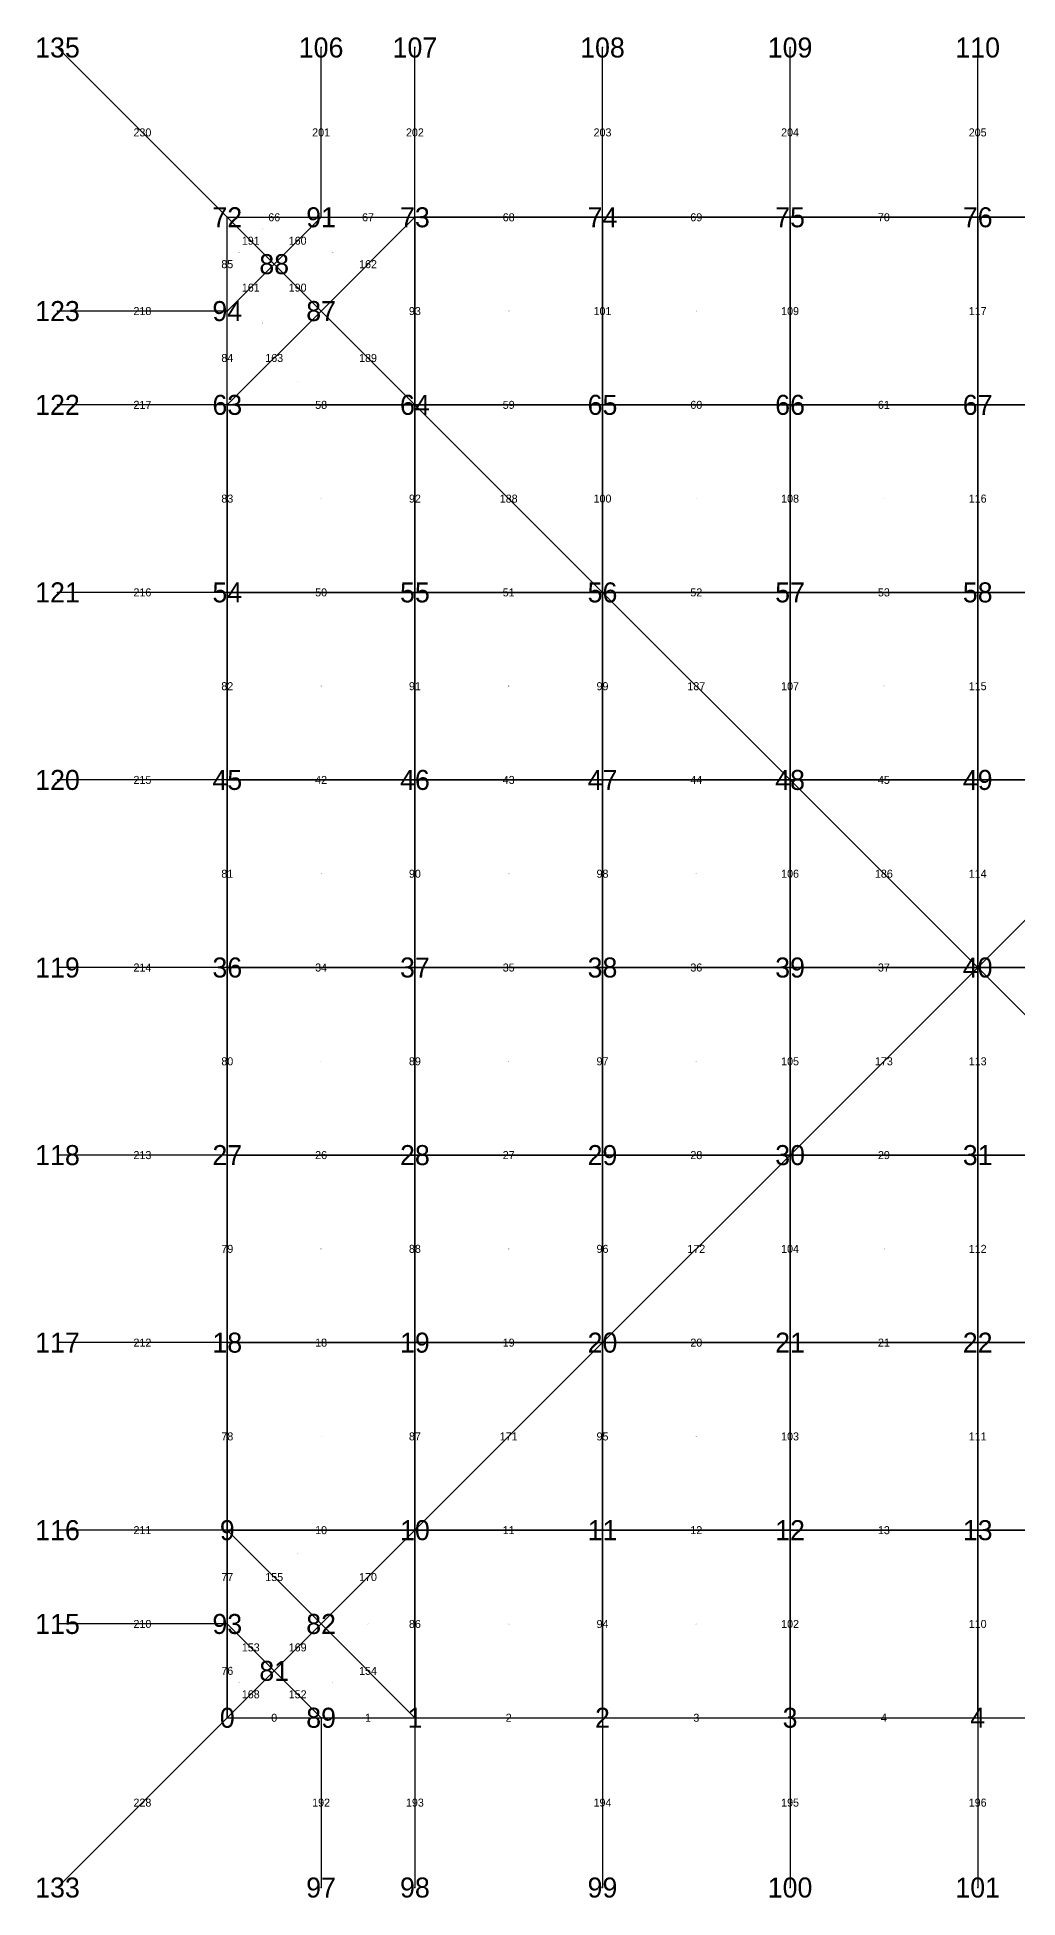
# Model space of a CAD drawing. Extents: x -2.35 to 2.35, y -2.32 to 2.33.
# Drawn here: x -2.35 to 0.1, y -2.325 to 2.325 of the extents above; entities that cross this region are included whole.
import ezdxf
from ezdxf.enums import TextEntityAlignment as Align

# ---------------------------------------------------------------- set-up
doc = ezdxf.new("R2010")
doc.units = 0
doc.header["$MEASUREMENT"] = 0
for name, color, linetype in [('BRANCHE_INTERNO', 7, 'Continuous'), ('BRANCHES-Index', 7, 'Continuous'), ('EstradossoFaces', 7, 'Continuous'), ('Faces', 7, 'Continuous'), ('Faces-Index', 7, 'Continuous'), ('NODI-Estradosso', 7, 'Continuous'), ('NODI-Index', 7, 'Continuous'), ('NODI-Intradosso', 7, 'Continuous')]:
    doc.layers.add(name, color=color, linetype=linetype)

msp = doc.modelspace()

# ---------------------------------------------------------------- linework, layer by layer
at = {"layer": 'BRANCHE_INTERNO'}
for p, q in [((-1.875, 1.875, 0), (-2.2993, 2.2993, -5)), ((-1.6406, 1.875, 0.9077), (-1.6406, 2.2993, -4.0923)), ((-1.4062, 1.875, 1.2402), (-1.4062, 2.2993, -3.7598)), ((-0.9375, 1.875, 1.6238), (-0.9375, 2.2993, -3.3762)), ((-0.4688, 1.875, 1.8155), (-0.4688, 2.2993, -3.1845)), ((0, 1.875, 1.875), (0, 2.2993, -3.125)), ((-1.875, 1.875, 0), (-1.6406, 1.875, 0.9077)), ((-1.875, 1.6406, 0.9077), (-1.875, 1.875, 0)), ((-1.7578, 1.7578, 0.9227), (-1.875, 1.875, 0)), ((-1.6406, 1.875, 0.9077), (-1.7578, 1.7578, 0.9227)), ((-1.6406, 1.875, 0.9077), (-1.4062, 1.875, 1.2402)), ((-1.4062, 1.875, 1.2402), (-1.6406, 1.6406, 1.2837)), ((-1.4062, 1.875, 1.2402), (-0.9375, 1.875, 1.6238)), ((-1.4062, 1.4062, 1.7539), (-1.4062, 1.875, 1.2402)), ((-0.9375, 1.875, 1.6238), (-0.4688, 1.875, 1.8155)), ((-0.9375, 1.4062, 2.0432), (-0.9375, 1.875, 1.6238)), ((-0.4688, 1.875, 1.8155), (0, 1.875, 1.875)), ((-0.4688, 1.4062, 2.1986), (-0.4688, 1.875, 1.8155)), ((0, 1.875, 1.875), (0.4688, 1.875, 1.8155)), ((0, 1.4062, 2.248), (0, 1.875, 1.875)), ((-1.7578, 1.7578, 0.9227), (-1.875, 1.6406, 0.9077)), ((-1.6406, 1.6406, 1.2837), (-1.7578, 1.7578, 0.9227)), ((-1.875, 1.6406, 0.9077), (-2.2993, 1.6406, -4.0923)), ((-1.875, 1.4062, 1.2402), (-1.875, 1.6406, 0.9077)), ((-1.6406, 1.6406, 1.2837), (-1.875, 1.4062, 1.2402)), ((-1.4062, 1.4062, 1.7539), (-1.6406, 1.6406, 1.2837)), ((-1.875, 1.4062, 1.2402), (-2.2993, 1.4062, -3.7598)), ((-1.875, 1.4062, 1.2402), (-1.4062, 1.4062, 1.7539)), ((-1.875, 0.9375, 1.6238), (-1.875, 1.4062, 1.2402)), ((-1.4062, 1.4062, 1.7539), (-0.9375, 1.4062, 2.0432)), ((-1.4062, 0.9375, 2.0432), (-1.4062, 1.4062, 1.7539)), ((-0.9375, 0.9375, 2.2964), (-1.4062, 1.4062, 1.7539)), ((-0.9375, 1.4062, 2.0432), (-0.4688, 1.4062, 2.1986)), ((-0.9375, 0.9375, 2.2964), (-0.9375, 1.4062, 2.0432)), ((-0.4688, 1.4062, 2.1986), (0, 1.4062, 2.248)), ((-0.4688, 0.9375, 2.4357), (-0.4688, 1.4062, 2.1986)), ((0, 1.4062, 2.248), (0.4688, 1.4062, 2.1986)), ((0, 0.9375, 2.4804), (0, 1.4062, 2.248)), ((-1.875, 0.9375, 1.6238), (-2.2993, 0.9375, -3.3762)), ((-1.875, 0.9375, 1.6238), (-1.4062, 0.9375, 2.0432)), ((-1.875, 0.4688, 1.8155), (-1.875, 0.9375, 1.6238)), ((-1.4062, 0.9375, 2.0432), (-0.9375, 0.9375, 2.2964)), ((-1.4062, 0.4688, 2.1986), (-1.4062, 0.9375, 2.0432)), ((-0.9375, 0.9375, 2.2964), (-0.4688, 0.9375, 2.4357)), ((-0.9375, 0.4688, 2.4357), (-0.9375, 0.9375, 2.2964)), ((-0.4688, 0.4688, 2.5674), (-0.9375, 0.9375, 2.2964)), ((-0.4688, 0.9375, 2.4357), (0, 0.9375, 2.4804)), ((-0.4688, 0.4688, 2.5674), (-0.4688, 0.9375, 2.4357)), ((0, 0.9375, 2.4804), (0.4688, 0.9375, 2.4357)), ((0, 0.4688, 2.6099), (0, 0.9375, 2.4804)), ((-1.875, 0.4688, 1.8155), (-2.2993, 0.4688, -3.1845)), ((-1.875, 0.4688, 1.8155), (-1.4062, 0.4688, 2.1986)), ((-1.875, 0, 1.875), (-1.875, 0.4688, 1.8155)), ((-1.4062, 0.4688, 2.1986), (-0.9375, 0.4688, 2.4357)), ((-1.4062, 0, 2.248), (-1.4062, 0.4688, 2.1986)), ((-0.9375, 0.4688, 2.4357), (-0.4688, 0.4688, 2.5674)), ((-0.9375, 0, 2.4804), (-0.9375, 0.4688, 2.4357)), ((-0.4688, 0.4688, 2.5674), (0, 0.4688, 2.6099)), ((-0.4688, 0, 2.6099), (-0.4688, 0.4688, 2.5674)), ((0, 0, 2.6517), (-0.4688, 0.4688, 2.5674)), ((0, 0.4688, 2.6099), (0.4688, 0.4688, 2.5674)), ((0, 0, 2.6517), (0, 0.4688, 2.6099)), ((0, 0, 2.6517), (0.4688, 0.4688, 2.5674)), ((-1.875, 0, 1.875), (-2.2993, 0, -3.125)), ((-1.875, 0, 1.875), (-1.4062, 0, 2.248)), ((-1.875, -0.4688, 1.8155), (-1.875, 0, 1.875)), ((-1.4062, 0, 2.248), (-0.9375, 0, 2.4804)), ((-1.4062, -0.4688, 2.1986), (-1.4062, 0, 2.248)), ((-0.9375, 0, 2.4804), (-0.4688, 0, 2.6099)), ((-0.9375, -0.4688, 2.4357), (-0.9375, 0, 2.4804)), ((-0.4688, 0, 2.6099), (0, 0, 2.6517)), ((-0.4688, -0.4688, 2.5674), (-0.4688, 0, 2.6099)), ((-0.4688, -0.4688, 2.5674), (0, 0, 2.6517)), ((0, 0, 2.6517), (0.4688, 0, 2.6099)), ((0, -0.4688, 2.6099), (0, 0, 2.6517)), ((0.4688, -0.4688, 2.5674), (0, 0, 2.6517)), ((-1.875, -0.4688, 1.8155), (-2.2993, -0.4688, -3.1845)), ((-1.875, -0.4688, 1.8155), (-1.4062, -0.4688, 2.1986)), ((-1.875, -0.9375, 1.6238), (-1.875, -0.4688, 1.8155)), ((-1.4062, -0.4688, 2.1986), (-0.9375, -0.4688, 2.4357)), ((-1.4062, -0.9375, 2.0432), (-1.4062, -0.4688, 2.1986)), ((-0.9375, -0.4688, 2.4357), (-0.4688, -0.4688, 2.5674)), ((-0.9375, -0.9375, 2.2964), (-0.9375, -0.4688, 2.4357)), ((-0.9375, -0.9375, 2.2964), (-0.4688, -0.4688, 2.5674)), ((-0.4688, -0.4688, 2.5674), (0, -0.4688, 2.6099)), ((-0.4688, -0.9375, 2.4357), (-0.4688, -0.4688, 2.5674)), ((0, -0.4688, 2.6099), (0.4688, -0.4688, 2.5674)), ((0, -0.9375, 2.4804), (0, -0.4688, 2.6099)), ((-1.875, -0.9375, 1.6238), (-2.2993, -0.9375, -3.3762)), ((-1.875, -0.9375, 1.6238), (-1.4062, -0.9375, 2.0432)), ((-1.875, -1.4062, 1.2402), (-1.875, -0.9375, 1.6238)), ((-1.4062, -0.9375, 2.0432), (-0.9375, -0.9375, 2.2964)), ((-1.4062, -1.4062, 1.7539), (-1.4062, -0.9375, 2.0432)), ((-1.4062, -1.4062, 1.7539), (-0.9375, -0.9375, 2.2964)), ((-0.9375, -0.9375, 2.2964), (-0.4688, -0.9375, 2.4357)), ((-0.9375, -1.4062, 2.0432), (-0.9375, -0.9375, 2.2964)), ((-0.4688, -0.9375, 2.4357), (0, -0.9375, 2.4804)), ((-0.4688, -1.4062, 2.1986), (-0.4688, -0.9375, 2.4357)), ((0, -0.9375, 2.4804), (0.4688, -0.9375, 2.4357)), ((0, -1.4062, 2.248), (0, -0.9375, 2.4804)), ((-1.875, -1.4062, 1.2402), (-2.2993, -1.4062, -3.7598)), ((-1.875, -1.4062, 1.2402), (-1.4062, -1.4062, 1.7539)), ((-1.875, -1.6406, 0.9077), (-1.875, -1.4062, 1.2402)), ((-1.6406, -1.6406, 1.2837), (-1.875, -1.4062, 1.2402)), ((-1.6406, -1.6406, 1.2837), (-1.4062, -1.4062, 1.7539)), ((-1.4062, -1.4062, 1.7539), (-0.9375, -1.4062, 2.0432)), ((-1.4062, -1.875, 1.2402), (-1.4062, -1.4062, 1.7539)), ((-0.9375, -1.4062, 2.0432), (-0.4688, -1.4062, 2.1986)), ((-0.9375, -1.875, 1.6238), (-0.9375, -1.4062, 2.0432)), ((-0.4688, -1.4062, 2.1986), (0, -1.4062, 2.248)), ((-0.4688, -1.875, 1.8155), (-0.4688, -1.4062, 2.1986)), ((0, -1.4062, 2.248), (0.4688, -1.4062, 2.1986)), ((0, -1.875, 1.875), (0, -1.4062, 2.248)), ((-1.875, -1.6406, 0.9077), (-2.2993, -1.6406, -4.0923)), ((-1.875, -1.875, 0), (-1.875, -1.6406, 0.9077)), ((-1.7578, -1.7578, 0.9227), (-1.875, -1.6406, 0.9077)), ((-1.7578, -1.7578, 0.9227), (-1.6406, -1.6406, 1.2837)), ((-1.4062, -1.875, 1.2402), (-1.6406, -1.6406, 1.2837)), ((-1.875, -1.875, 0), (-1.7578, -1.7578, 0.9227)), ((-1.6406, -1.875, 0.9077), (-1.7578, -1.7578, 0.9227)), ((-1.875, -1.875, 0), (-2.2993, -2.2993, -5)), ((-1.875, -1.875, 0), (-1.6406, -1.875, 0.9077)), ((-1.6406, -1.875, 0.9077), (-1.4062, -1.875, 1.2402)), ((-1.6406, -1.875, 0.9077), (-1.6406, -2.2993, -4.0923)), ((-1.4062, -1.875, 1.2402), (-0.9375, -1.875, 1.6238)), ((-1.4062, -1.875, 1.2402), (-1.4062, -2.2993, -3.7598)), ((-0.9375, -1.875, 1.6238), (-0.4688, -1.875, 1.8155)), ((-0.9375, -1.875, 1.6238), (-0.9375, -2.2993, -3.3762)), ((-0.4688, -1.875, 1.8155), (0, -1.875, 1.875)), ((-0.4688, -1.875, 1.8155), (-0.4688, -2.2993, -3.1845)), ((0, -1.875, 1.875), (0.4688, -1.875, 1.8155)), ((0, -1.875, 1.875), (0, -2.2993, -3.125))]:
    msp.add_line(p, q, dxfattribs=at)
at = {"layer": 'EstradossoFaces'}
for points in [[(-1.875, 1.875, 1.2965), (-1.6406, 1.875, 1.5827), (-1.7578, 1.7578, 1.5914), (-1.875, 1.875, 1.2965)], [(-1.875, 1.875, 1.2965), (-1.7578, 1.7578, 1.5914), (-1.875, 1.6406, 1.5827), (-1.875, 1.875, 1.2965)], [(-1.6406, 1.875, 1.5827), (-1.4062, 1.875, 1.7942), (-1.6406, 1.6406, 1.8245), (-1.7578, 1.7578, 1.5914)], [(-1.4062, 1.875, 1.7942), (-1.4062, 1.4062, 2.1811), (-1.6406, 1.6406, 1.8245)], [(-1.4062, 1.4062, 2.1811), (-0.9375, 1.4062, 2.4199), (-0.9375, 1.875, 2.0779), (-1.4062, 1.875, 1.7942)], [(-0.9375, 1.4062, 2.4199), (-0.4688, 1.4062, 2.5524), (-0.4688, 1.875, 2.2309), (-0.9375, 1.875, 2.0779)], [(-0.4688, 1.4062, 2.5524), (0, 1.4062, 2.5951), (0, 1.875, 2.2796), (-0.4688, 1.875, 2.2309)], [(0, 1.4062, 2.5951), (0.4688, 1.4062, 2.5524), (0.4688, 1.875, 2.2309), (0, 1.875, 2.2796)], [(-1.7578, 1.7578, 1.5914), (-1.6406, 1.6406, 1.8245), (-1.875, 1.4062, 1.7942), (-1.875, 1.6406, 1.5827)], [(-1.6406, 1.6406, 1.8245), (-1.4062, 1.4062, 2.1811), (-1.875, 1.4062, 1.7942)], [(-1.875, 0.9375, 2.0779), (-1.4062, 0.9375, 2.4199), (-1.4062, 1.4062, 2.1811), (-1.875, 1.4062, 1.7942)], [(-1.4062, 0.9375, 2.4199), (-0.9375, 0.9375, 2.6371), (-0.9375, 1.4062, 2.4199), (-1.4062, 1.4062, 2.1811)], [(-0.9375, 0.9375, 2.6371), (-0.4688, 0.9375, 2.7593), (-0.4688, 1.4062, 2.5524), (-0.9375, 1.4062, 2.4199)], [(-0.4688, 0.9375, 2.7593), (0, 0.9375, 2.7988), (0, 1.4062, 2.5951), (-0.4688, 1.4062, 2.5524)], [(0, 0.9375, 2.7988), (0.4688, 0.9375, 2.7593), (0.4688, 1.4062, 2.5524), (0, 1.4062, 2.5951)], [(-1.875, 0.4688, 2.2309), (-1.4062, 0.4688, 2.5524), (-1.4062, 0.9375, 2.4199), (-1.875, 0.9375, 2.0779)], [(-1.4062, 0.4688, 2.5524), (-0.9375, 0.4688, 2.7593), (-0.9375, 0.9375, 2.6371), (-1.4062, 0.9375, 2.4199)], [(-0.9375, 0.4688, 2.7593), (-0.4688, 0.4688, 2.8762), (-0.4688, 0.9375, 2.7593), (-0.9375, 0.9375, 2.6371)], [(-0.4688, 0.4688, 2.8762), (0, 0.4688, 2.9142), (0, 0.9375, 2.7988), (-0.4688, 0.9375, 2.7593)], [(0, 0.4688, 2.9142), (0.4688, 0.4688, 2.8762), (0.4688, 0.9375, 2.7593), (0, 0.9375, 2.7988)], [(-1.875, 0, 2.2796), (-1.4062, 0, 2.5951), (-1.4062, 0.4688, 2.5524), (-1.875, 0.4688, 2.2309)], [(-1.4062, 0, 2.5951), (-0.9375, 0, 2.7988), (-0.9375, 0.4688, 2.7593), (-1.4062, 0.4688, 2.5524)], [(-0.9375, 0, 2.7988), (-0.4688, 0, 2.9142), (-0.4688, 0.4688, 2.8762), (-0.9375, 0.4688, 2.7593)], [(-0.4688, 0, 2.9142), (0, 0, 2.9517), (0, 0.4688, 2.9142), (-0.4688, 0.4688, 2.8762)], [(0, 0, 2.9517), (0.4688, 0, 2.9142), (0.4688, 0.4688, 2.8762), (0, 0.4688, 2.9142)], [(-1.875, -0.4688, 2.2309), (-1.4062, -0.4688, 2.5524), (-1.4062, 0, 2.5951), (-1.875, 0, 2.2796)], [(-1.4062, -0.4688, 2.5524), (-0.9375, -0.4688, 2.7593), (-0.9375, 0, 2.7988), (-1.4062, 0, 2.5951)], [(-0.9375, -0.4688, 2.7593), (-0.4688, -0.4688, 2.8762), (-0.4688, 0, 2.9142), (-0.9375, 0, 2.7988)], [(-0.4688, -0.4688, 2.8762), (0, -0.4688, 2.9142), (0, 0, 2.9517), (-0.4688, 0, 2.9142)], [(0, -0.4688, 2.9142), (0.4688, -0.4688, 2.8762), (0.4688, 0, 2.9142), (0, 0, 2.9517)], [(-1.875, -0.9375, 2.0779), (-1.4062, -0.9375, 2.4199), (-1.4062, -0.4688, 2.5524), (-1.875, -0.4688, 2.2309)], [(-1.4062, -0.9375, 2.4199), (-0.9375, -0.9375, 2.6371), (-0.9375, -0.4688, 2.7593), (-1.4062, -0.4688, 2.5524)], [(-0.9375, -0.9375, 2.6371), (-0.4688, -0.9375, 2.7593), (-0.4688, -0.4688, 2.8762), (-0.9375, -0.4688, 2.7593)], [(-0.4688, -0.9375, 2.7593), (0, -0.9375, 2.7988), (0, -0.4688, 2.9142), (-0.4688, -0.4688, 2.8762)], [(0, -0.9375, 2.7988), (0.4688, -0.9375, 2.7593), (0.4688, -0.4688, 2.8762), (0, -0.4688, 2.9142)], [(-1.875, -1.4062, 1.7942), (-1.4062, -1.4062, 2.1811), (-1.4062, -0.9375, 2.4199), (-1.875, -0.9375, 2.0779)], [(-1.4062, -1.4062, 2.1811), (-0.9375, -1.4062, 2.4199), (-0.9375, -0.9375, 2.6371), (-1.4062, -0.9375, 2.4199)], [(-0.9375, -1.4062, 2.4199), (-0.4688, -1.4062, 2.5524), (-0.4688, -0.9375, 2.7593), (-0.9375, -0.9375, 2.6371)], [(-0.4688, -1.4062, 2.5524), (0, -1.4062, 2.5951), (0, -0.9375, 2.7988), (-0.4688, -0.9375, 2.7593)], [(0, -1.4062, 2.5951), (0.4688, -1.4062, 2.5524), (0.4688, -0.9375, 2.7593), (0, -0.9375, 2.7988)], [(-1.7578, -1.7578, 1.5914), (-1.6406, -1.6406, 1.8245), (-1.875, -1.4062, 1.7942), (-1.875, -1.6406, 1.5827)], [(-1.6406, -1.6406, 1.8245), (-1.4062, -1.4062, 2.1811), (-1.875, -1.4062, 1.7942)], [(-1.4062, -1.875, 1.7942), (-1.4062, -1.4062, 2.1811), (-1.6406, -1.6406, 1.8245)], [(-1.4062, -1.875, 1.7942), (-0.9375, -1.875, 2.0779), (-0.9375, -1.4062, 2.4199), (-1.4062, -1.4062, 2.1811)], [(-0.9375, -1.875, 2.0779), (-0.4688, -1.875, 2.2309), (-0.4688, -1.4062, 2.5524), (-0.9375, -1.4062, 2.4199)], [(-0.4688, -1.875, 2.2309), (0, -1.875, 2.2796), (0, -1.4062, 2.5951), (-0.4688, -1.4062, 2.5524)], [(0, -1.875, 2.2796), (0.4688, -1.875, 2.2309), (0.4688, -1.4062, 2.5524), (0, -1.4062, 2.5951)], [(-1.875, -1.875, 1.2965), (-1.7578, -1.7578, 1.5914), (-1.875, -1.6406, 1.5827), (-1.875, -1.875, 1.2965)], [(-1.6406, -1.875, 1.5827), (-1.4062, -1.875, 1.7942), (-1.6406, -1.6406, 1.8245), (-1.7578, -1.7578, 1.5914)], [(-1.875, -1.875, 1.2965), (-1.6406, -1.875, 1.5827), (-1.7578, -1.7578, 1.5914), (-1.875, -1.875, 1.2965)]]:
    msp.add_3dface(points, dxfattribs=at)
at = {"layer": 'Faces'}
for points in [[(-1.875, 1.875, 0), (-1.6406, 1.875, 0.9077), (-1.7578, 1.7578, 0.9227), (-1.875, 1.875, 0)], [(-1.875, 1.875, 0), (-1.7578, 1.7578, 0.9227), (-1.875, 1.6406, 0.9077), (-1.875, 1.875, 0)], [(-1.6406, 1.875, 0.9077), (-1.4062, 1.875, 1.2402), (-1.6406, 1.6406, 1.2837), (-1.7578, 1.7578, 0.9227)], [(-1.4062, 1.875, 1.2402), (-1.4062, 1.4062, 1.7539), (-1.6406, 1.6406, 1.2837)], [(-1.4062, 1.4062, 1.7539), (-0.9375, 1.4062, 2.0432), (-0.9375, 1.875, 1.6238), (-1.4062, 1.875, 1.2402)], [(-0.9375, 1.4062, 2.0432), (-0.4688, 1.4062, 2.1986), (-0.4688, 1.875, 1.8155), (-0.9375, 1.875, 1.6238)], [(-0.4688, 1.4062, 2.1986), (0, 1.4062, 2.248), (0, 1.875, 1.875), (-0.4688, 1.875, 1.8155)], [(0, 1.4062, 2.248), (0.4688, 1.4062, 2.1986), (0.4688, 1.875, 1.8155), (0, 1.875, 1.875)], [(-1.7578, 1.7578, 0.9227), (-1.6406, 1.6406, 1.2837), (-1.875, 1.4062, 1.2402), (-1.875, 1.6406, 0.9077)], [(-1.6406, 1.6406, 1.2837), (-1.4062, 1.4062, 1.7539), (-1.875, 1.4062, 1.2402)], [(-1.875, 0.9375, 1.6238), (-1.4062, 0.9375, 2.0432), (-1.4062, 1.4062, 1.7539), (-1.875, 1.4062, 1.2402)], [(-1.4062, 0.9375, 2.0432), (-0.9375, 0.9375, 2.2964), (-0.9375, 1.4062, 2.0432), (-1.4062, 1.4062, 1.7539)], [(-0.9375, 0.9375, 2.2964), (-0.4688, 0.9375, 2.4357), (-0.4688, 1.4062, 2.1986), (-0.9375, 1.4062, 2.0432)], [(-0.4688, 0.9375, 2.4357), (0, 0.9375, 2.4804), (0, 1.4062, 2.248), (-0.4688, 1.4062, 2.1986)], [(0, 0.9375, 2.4804), (0.4688, 0.9375, 2.4357), (0.4688, 1.4062, 2.1986), (0, 1.4062, 2.248)], [(-1.875, 0.4688, 1.8155), (-1.4062, 0.4688, 2.1986), (-1.4062, 0.9375, 2.0432), (-1.875, 0.9375, 1.6238)], [(-1.4062, 0.4688, 2.1986), (-0.9375, 0.4688, 2.4357), (-0.9375, 0.9375, 2.2964), (-1.4062, 0.9375, 2.0432)], [(-0.9375, 0.4688, 2.4357), (-0.4688, 0.4688, 2.5674), (-0.4688, 0.9375, 2.4357), (-0.9375, 0.9375, 2.2964)], [(-0.4688, 0.4688, 2.5674), (0, 0.4688, 2.6099), (0, 0.9375, 2.4804), (-0.4688, 0.9375, 2.4357)], [(0, 0.4688, 2.6099), (0.4688, 0.4688, 2.5674), (0.4688, 0.9375, 2.4357), (0, 0.9375, 2.4804)], [(-1.875, 0, 1.875), (-1.4062, 0, 2.248), (-1.4062, 0.4688, 2.1986), (-1.875, 0.4688, 1.8155)], [(-1.4062, 0, 2.248), (-0.9375, 0, 2.4804), (-0.9375, 0.4688, 2.4357), (-1.4062, 0.4688, 2.1986)], [(-0.9375, 0, 2.4804), (-0.4688, 0, 2.6099), (-0.4688, 0.4688, 2.5674), (-0.9375, 0.4688, 2.4357)], [(-0.4688, 0, 2.6099), (0, 0, 2.6517), (0, 0.4688, 2.6099), (-0.4688, 0.4688, 2.5674)], [(0, 0, 2.6517), (0.4688, 0, 2.6099), (0.4688, 0.4688, 2.5674), (0, 0.4688, 2.6099)], [(-1.875, -0.4688, 1.8155), (-1.4062, -0.4688, 2.1986), (-1.4062, 0, 2.248), (-1.875, 0, 1.875)], [(-1.4062, -0.4688, 2.1986), (-0.9375, -0.4688, 2.4357), (-0.9375, 0, 2.4804), (-1.4062, 0, 2.248)], [(-0.9375, -0.4688, 2.4357), (-0.4688, -0.4688, 2.5674), (-0.4688, 0, 2.6099), (-0.9375, 0, 2.4804)], [(-0.4688, -0.4688, 2.5674), (0, -0.4688, 2.6099), (0, 0, 2.6517), (-0.4688, 0, 2.6099)], [(0, -0.4688, 2.6099), (0.4688, -0.4688, 2.5674), (0.4688, 0, 2.6099), (0, 0, 2.6517)], [(-1.875, -0.9375, 1.6238), (-1.4062, -0.9375, 2.0432), (-1.4062, -0.4688, 2.1986), (-1.875, -0.4688, 1.8155)], [(-1.4062, -0.9375, 2.0432), (-0.9375, -0.9375, 2.2964), (-0.9375, -0.4688, 2.4357), (-1.4062, -0.4688, 2.1986)], [(-0.9375, -0.9375, 2.2964), (-0.4688, -0.9375, 2.4357), (-0.4688, -0.4688, 2.5674), (-0.9375, -0.4688, 2.4357)], [(-0.4688, -0.9375, 2.4357), (0, -0.9375, 2.4804), (0, -0.4688, 2.6099), (-0.4688, -0.4688, 2.5674)], [(0, -0.9375, 2.4804), (0.4688, -0.9375, 2.4357), (0.4688, -0.4688, 2.5674), (0, -0.4688, 2.6099)], [(-1.875, -1.4062, 1.2402), (-1.4062, -1.4062, 1.7539), (-1.4062, -0.9375, 2.0432), (-1.875, -0.9375, 1.6238)], [(-1.4062, -1.4062, 1.7539), (-0.9375, -1.4062, 2.0432), (-0.9375, -0.9375, 2.2964), (-1.4062, -0.9375, 2.0432)], [(-0.9375, -1.4062, 2.0432), (-0.4688, -1.4062, 2.1986), (-0.4688, -0.9375, 2.4357), (-0.9375, -0.9375, 2.2964)], [(-0.4688, -1.4062, 2.1986), (0, -1.4062, 2.248), (0, -0.9375, 2.4804), (-0.4688, -0.9375, 2.4357)], [(0, -1.4062, 2.248), (0.4688, -1.4062, 2.1986), (0.4688, -0.9375, 2.4357), (0, -0.9375, 2.4804)], [(-1.7578, -1.7578, 0.9227), (-1.6406, -1.6406, 1.2837), (-1.875, -1.4062, 1.2402), (-1.875, -1.6406, 0.9077)], [(-1.6406, -1.6406, 1.2837), (-1.4062, -1.4062, 1.7539), (-1.875, -1.4062, 1.2402)], [(-1.4062, -1.875, 1.2402), (-1.4062, -1.4062, 1.7539), (-1.6406, -1.6406, 1.2837)], [(-1.4062, -1.875, 1.2402), (-0.9375, -1.875, 1.6238), (-0.9375, -1.4062, 2.0432), (-1.4062, -1.4062, 1.7539)], [(-0.9375, -1.875, 1.6238), (-0.4688, -1.875, 1.8155), (-0.4688, -1.4062, 2.1986), (-0.9375, -1.4062, 2.0432)], [(-0.4688, -1.875, 1.8155), (0, -1.875, 1.875), (0, -1.4062, 2.248), (-0.4688, -1.4062, 2.1986)], [(0, -1.875, 1.875), (0.4688, -1.875, 1.8155), (0.4688, -1.4062, 2.1986), (0, -1.4062, 2.248)], [(-1.875, -1.875, 0), (-1.7578, -1.7578, 0.9227), (-1.875, -1.6406, 0.9077), (-1.875, -1.875, 0)], [(-1.6406, -1.875, 0.9077), (-1.4062, -1.875, 1.2402), (-1.6406, -1.6406, 1.2837), (-1.7578, -1.7578, 0.9227)], [(-1.875, -1.875, 0), (-1.6406, -1.875, 0.9077), (-1.7578, -1.7578, 0.9227), (-1.875, -1.875, 0)]]:
    msp.add_3dface(points, dxfattribs=at)
at = {"layer": 'NODI-Estradosso'}
for p in [(-2.2993, 2.2993, 0.9899), (-1.6406, 2.2993, 1.4695), (-1.4062, 2.2993, 1.6915), (-0.9375, 2.2993, 1.9868), (-0.4688, 2.2993, 2.1451), (0, 2.2993, 2.1954), (-1.875, 1.875, 1.2965), (-1.6406, 1.875, 1.5827), (-1.4062, 1.875, 1.7942), (-0.9375, 1.875, 2.0779), (-0.4688, 1.875, 2.2309), (0, 1.875, 2.2796), (-1.7578, 1.7578, 1.5914), (-2.2993, 1.6406, 1.4695), (-1.875, 1.6406, 1.5827), (-1.6406, 1.6406, 1.8245), (-2.2993, 1.4062, 1.6915), (-1.875, 1.4062, 1.7942), (-1.4062, 1.4062, 2.1811), (-0.9375, 1.4062, 2.4199), (-0.4688, 1.4062, 2.5524), (0, 1.4062, 2.5951), (-2.2993, 0.9375, 1.9868), (-1.875, 0.9375, 2.0779), (-1.4062, 0.9375, 2.4199), (-0.9375, 0.9375, 2.6371), (-0.4688, 0.9375, 2.7593), (0, 0.9375, 2.7988), (-2.2993, 0.4688, 2.1451), (-1.875, 0.4688, 2.2309), (-1.4062, 0.4688, 2.5524), (-0.9375, 0.4688, 2.7593), (-0.4688, 0.4688, 2.8762), (0, 0.4688, 2.9142), (-2.2993, 0, 2.1954), (-1.875, 0, 2.2796), (-1.4062, 0, 2.5951), (-0.9375, 0, 2.7988), (-0.4688, 0, 2.9142), (0, 0, 2.9517), (-2.2993, -0.4688, 2.1451), (-1.875, -0.4688, 2.2309), (-1.4062, -0.4688, 2.5524), (-0.9375, -0.4688, 2.7593), (-0.4688, -0.4688, 2.8762), (0, -0.4688, 2.9142), (-2.2993, -0.9375, 1.9868), (-1.875, -0.9375, 2.0779), (-1.4062, -0.9375, 2.4199), (-0.9375, -0.9375, 2.6371), (-0.4688, -0.9375, 2.7593), (0, -0.9375, 2.7988), (-2.2993, -1.4062, 1.6915), (-1.875, -1.4062, 1.7942), (-1.4062, -1.4062, 2.1811), (-0.9375, -1.4062, 2.4199), (-0.4688, -1.4062, 2.5524), (0, -1.4062, 2.5951), (-2.2993, -1.6406, 1.4695), (-1.875, -1.6406, 1.5827), (-1.6406, -1.6406, 1.8245), (-1.7578, -1.7578, 1.5914), (-1.875, -1.875, 1.2965), (-1.6406, -1.875, 1.5827), (-1.4062, -1.875, 1.7942), (-0.9375, -1.875, 2.0779), (-0.4688, -1.875, 2.2309), (0, -1.875, 2.2796), (-2.2993, -2.2993, 0.9899), (-1.6406, -2.2993, 1.4695), (-1.4062, -2.2993, 1.6915), (-0.9375, -2.2993, 1.9868), (-0.4688, -2.2993, 2.1451), (0, -2.2993, 2.1954)]:
    msp.add_point(p, dxfattribs=at)
at = {"layer": 'NODI-Intradosso'}
for p in [(-2.2993, 2.2993, -5), (-1.6406, 2.2993, -4.0923), (-1.4062, 2.2993, -3.7598), (-0.9375, 2.2993, -3.3762), (-0.4688, 2.2993, -3.1845), (0, 2.2993, -3.125), (-1.875, 1.875, 0), (-1.6406, 1.875, 0.9077), (-1.4062, 1.875, 1.2402), (-0.9375, 1.875, 1.6238), (-0.4688, 1.875, 1.8155), (0, 1.875, 1.875), (-1.7578, 1.7578, 0.9227), (-2.2993, 1.6406, -4.0923), (-1.875, 1.6406, 0.9077), (-1.6406, 1.6406, 1.2837), (-2.2993, 1.4062, -3.7598), (-1.875, 1.4062, 1.2402), (-1.4062, 1.4062, 1.7539), (-0.9375, 1.4062, 2.0432), (-0.4688, 1.4062, 2.1986), (0, 1.4062, 2.248), (-2.2993, 0.9375, -3.3762), (-1.875, 0.9375, 1.6238), (-1.4062, 0.9375, 2.0432), (-0.9375, 0.9375, 2.2964), (-0.4688, 0.9375, 2.4357), (0, 0.9375, 2.4804), (-2.2993, 0.4688, -3.1845), (-1.875, 0.4688, 1.8155), (-1.4062, 0.4688, 2.1986), (-0.9375, 0.4688, 2.4357), (-0.4688, 0.4688, 2.5674), (0, 0.4688, 2.6099), (-2.2993, 0, -3.125), (-1.875, 0, 1.875), (-1.4062, 0, 2.248), (-0.9375, 0, 2.4804), (-0.4688, 0, 2.6099), (0, 0, 2.6517), (-2.2993, -0.4688, -3.1845), (-1.875, -0.4688, 1.8155), (-1.4062, -0.4688, 2.1986), (-0.9375, -0.4688, 2.4357), (-0.4688, -0.4688, 2.5674), (0, -0.4688, 2.6099), (-2.2993, -0.9375, -3.3762), (-1.875, -0.9375, 1.6238), (-1.4062, -0.9375, 2.0432), (-0.9375, -0.9375, 2.2964), (-0.4688, -0.9375, 2.4357), (0, -0.9375, 2.4804), (-2.2993, -1.4062, -3.7598), (-1.875, -1.4062, 1.2402), (-1.4062, -1.4062, 1.7539), (-0.9375, -1.4062, 2.0432), (-0.4688, -1.4062, 2.1986), (0, -1.4062, 2.248), (-2.2993, -1.6406, -4.0923), (-1.875, -1.6406, 0.9077), (-1.6406, -1.6406, 1.2837), (-1.7578, -1.7578, 0.9227), (-1.875, -1.875, 0), (-1.6406, -1.875, 0.9077), (-1.4062, -1.875, 1.2402), (-0.9375, -1.875, 1.6238), (-0.4688, -1.875, 1.8155), (0, -1.875, 1.875), (-2.2993, -2.2993, -5), (-1.6406, -2.2993, -4.0923), (-1.4062, -2.2993, -3.7598), (-0.9375, -2.2993, -3.3762), (-0.4688, -2.2993, -3.1845), (0, -2.2993, -3.125)]:
    msp.add_point(p, dxfattribs=at)

# ---------------------------------------------------------------- texts
at = {"layer": 'BRANCHES-Index'}
for s, p in [('230', (-2.0871, 2.0871, -2.5)), ('201', (-1.6406, 2.0871, -1.5923)), ('202', (-1.4062, 2.0871, -1.2598)), ('203', (-0.9375, 2.0871, -0.8762)), ('204', (-0.4688, 2.0871, -0.6845)), ('205', (0, 2.0871, -0.625)), ('66', (-1.7578, 1.875, 0.4539)), ('67', (-1.5234, 1.875, 1.074)), ('68', (-1.1719, 1.875, 1.432)), ('69', (-0.7031, 1.875, 1.7196)), ('70', (-0.2344, 1.875, 1.8452)), ('191', (-1.8164, 1.8164, 0.4614)), ('160', (-1.6992, 1.8164, 0.9152)), ('85', (-1.875, 1.7578, 0.4539)), ('162', (-1.5234, 1.7578, 1.262)), ('161', (-1.8164, 1.6992, 0.9152)), ('190', (-1.6992, 1.6992, 1.1032)), ('218', (-2.0871, 1.6406, -1.5923)), ('93', (-1.4062, 1.6406, 1.497)), ('101', (-0.9375, 1.6406, 1.8335)), ('109', (-0.4688, 1.6406, 2.007)), ('117', (0, 1.6406, 2.0615)), ('84', (-1.875, 1.5234, 1.074)), ('163', (-1.7578, 1.5234, 1.262)), ('189', (-1.5234, 1.5234, 1.5188)), ('217', (-2.0871, 1.4062, -1.2598)), ('58', (-1.6406, 1.4062, 1.497)), ('59', (-1.1719, 1.4062, 1.8986)), ('60', (-0.7031, 1.4062, 2.1209)), ('61', (-0.2344, 1.4062, 2.2233)), ('83', (-1.875, 1.1719, 1.432)), ('92', (-1.4062, 1.1719, 1.8986)), ('188', (-1.1719, 1.1719, 2.0251)), ('100', (-0.9375, 1.1719, 2.1698)), ('108', (-0.4688, 1.1719, 2.3172)), ('116', (0, 1.1719, 2.3642)), ('216', (-2.0871, 0.9375, -0.8762)), ('50', (-1.6406, 0.9375, 1.8335)), ('51', (-1.1719, 0.9375, 2.1698)), ('52', (-0.7031, 0.9375, 2.366)), ('53', (-0.2344, 0.9375, 2.458)), ('82', (-1.875, 0.7031, 1.7196)), ('91', (-1.4062, 0.7031, 2.1209)), ('99', (-0.9375, 0.7031, 2.366)), ('187', (-0.7031, 0.7031, 2.4319)), ('107', (-0.4688, 0.7031, 2.5016)), ('115', (0, 0.7031, 2.5451)), ('215', (-2.0871, 0.4688, -0.6845)), ('42', (-1.6406, 0.4688, 2.007)), ('43', (-1.1719, 0.4688, 2.3172)), ('44', (-0.7031, 0.4688, 2.5016)), ('45', (-0.2344, 0.4688, 2.5887)), ('81', (-1.875, 0.2344, 1.8452)), ('90', (-1.4062, 0.2344, 2.2233)), ('98', (-0.9375, 0.2344, 2.458)), ('106', (-0.4688, 0.2344, 2.5887)), ('186', (-0.2344, 0.2344, 2.6095)), ('114', (0, 0.2344, 2.6308)), ('214', (-2.0871, 0, -0.625)), ('34', (-1.6406, 0, 2.0615)), ('35', (-1.1719, 0, 2.3642)), ('36', (-0.7031, 0, 2.5451)), ('37', (-0.2344, 0, 2.6308)), ('80', (-1.875, -0.2344, 1.8452)), ('89', (-1.4062, -0.2344, 2.2233)), ('97', (-0.9375, -0.2344, 2.458)), ('105', (-0.4688, -0.2344, 2.5887)), ('173', (-0.2344, -0.2344, 2.6095)), ('113', (0, -0.2344, 2.6308)), ('213', (-2.0871, -0.4688, -0.6845)), ('26', (-1.6406, -0.4688, 2.007)), ('27', (-1.1719, -0.4688, 2.3172)), ('28', (-0.7031, -0.4688, 2.5016)), ('29', (-0.2344, -0.4688, 2.5887)), ('79', (-1.875, -0.7031, 1.7196)), ('88', (-1.4062, -0.7031, 2.1209)), ('96', (-0.9375, -0.7031, 2.366)), ('172', (-0.7031, -0.7031, 2.4319)), ('104', (-0.4688, -0.7031, 2.5016)), ('112', (0, -0.7031, 2.5451)), ('212', (-2.0871, -0.9375, -0.8762)), ('18', (-1.6406, -0.9375, 1.8335)), ('19', (-1.1719, -0.9375, 2.1698)), ('20', (-0.7031, -0.9375, 2.366)), ('21', (-0.2344, -0.9375, 2.458)), ('78', (-1.875, -1.1719, 1.432)), ('87', (-1.4062, -1.1719, 1.8986)), ('171', (-1.1719, -1.1719, 2.0251)), ('95', (-0.9375, -1.1719, 2.1698)), ('103', (-0.4688, -1.1719, 2.3172)), ('111', (0, -1.1719, 2.3642)), ('211', (-2.0871, -1.4062, -1.2598)), ('10', (-1.6406, -1.4062, 1.497)), ('11', (-1.1719, -1.4062, 1.8986)), ('12', (-0.7031, -1.4062, 2.1209)), ('13', (-0.2344, -1.4062, 2.2233)), ('77', (-1.875, -1.5234, 1.074)), ('155', (-1.7578, -1.5234, 1.262)), ('170', (-1.5234, -1.5234, 1.5188)), ('210', (-2.0871, -1.6406, -1.5923)), ('86', (-1.4062, -1.6406, 1.497)), ('94', (-0.9375, -1.6406, 1.8335)), ('102', (-0.4688, -1.6406, 2.007)), ('110', (0, -1.6406, 2.0615)), ('153', (-1.8164, -1.6992, 0.9152)), ('169', (-1.6992, -1.6992, 1.1032)), ('76', (-1.875, -1.7578, 0.4539)), ('154', (-1.5234, -1.7578, 1.262)), ('168', (-1.8164, -1.8164, 0.4614)), ('152', (-1.6992, -1.8164, 0.9152)), ('0', (-1.7578, -1.875, 0.4539)), ('1', (-1.5234, -1.875, 1.074)), ('2', (-1.1719, -1.875, 1.432)), ('3', (-0.7031, -1.875, 1.7196)), ('4', (-0.2344, -1.875, 1.8452)), ('228', (-2.0871, -2.0871, -2.5)), ('192', (-1.6406, -2.0871, -1.5923)), ('193', (-1.4062, -2.0871, -1.2598)), ('194', (-0.9375, -2.0871, -0.8762)), ('195', (-0.4688, -2.0871, -0.6845)), ('196', (0, -2.0871, -0.625))]:
    msp.add_text(s, height=0.02, dxfattribs=at).set_placement(p, align=Align.MIDDLE_CENTER)
at = {"layer": 'Faces-Index'}
for s, p in [('12', (-1.7871, 1.8457, 0.4576)), ('15', (-1.8457, 1.7871, 0.4576)), ('13', (-1.6113, 1.7871, 1.0886)), ('14', (-1.5234, 1.6406, 1.3904)), ('78', (-1.1719, 1.6406, 1.6653)), ('79', (-0.7031, 1.6406, 1.9203)), ('80', (-0.2344, 1.6406, 2.0343)), ('16', (-1.7871, 1.6113, 1.0886)), ('17', (-1.6992, 1.4648, 1.3795)), ('70', (-1.6406, 1.1719, 1.6653)), ('71', (-1.1719, 1.1719, 2.0342)), ('72', (-0.7031, 1.1719, 2.2435)), ('73', (-0.2344, 1.1719, 2.3407)), ('62', (-1.6406, 0.7031, 1.9203)), ('63', (-1.1719, 0.7031, 2.2435)), ('64', (-0.7031, 0.7031, 2.4338)), ('65', (-0.2344, 0.7031, 2.5234)), ('54', (-1.6406, 0.2344, 2.0343)), ('55', (-1.1719, 0.2344, 2.3407)), ('56', (-0.7031, 0.2344, 2.5234)), ('57', (-0.2344, 0.2344, 2.6097)), ('46', (-1.6406, -0.2344, 2.0343)), ('47', (-1.1719, -0.2344, 2.3407)), ('48', (-0.7031, -0.2344, 2.5234)), ('49', (-0.2344, -0.2344, 2.6097)), ('38', (-1.6406, -0.7031, 1.9203)), ('39', (-1.1719, -0.7031, 2.2435)), ('40', (-0.7031, -0.7031, 2.4338)), ('41', (-0.2344, -0.7031, 2.5234)), ('30', (-1.6406, -1.1719, 1.6653)), ('31', (-1.1719, -1.1719, 2.0342)), ('32', (-0.7031, -1.1719, 2.2435)), ('33', (-0.2344, -1.1719, 2.3407)), ('5', (-1.6992, -1.4648, 1.3795)), ('4', (-1.7871, -1.6113, 1.0886)), ('2', (-1.5234, -1.6406, 1.3904)), ('24', (-1.1719, -1.6406, 1.6653)), ('25', (-0.7031, -1.6406, 1.9203)), ('26', (-0.2344, -1.6406, 2.0343)), ('3', (-1.8457, -1.7871, 0.4576)), ('1', (-1.6113, -1.7871, 1.0886)), ('0', (-1.7871, -1.8457, 0.4576))]:
    msp.add_text(s, height=0.002, dxfattribs=at).set_placement(p, align=Align.MIDDLE_CENTER)
at = {"layer": 'NODI-Index'}
for s, p in [('135', (-2.2993, 2.2993, -5)), ('106', (-1.6406, 2.2993, -4.0923)), ('107', (-1.4062, 2.2993, -3.7598)), ('108', (-0.9375, 2.2993, -3.3762)), ('109', (-0.4688, 2.2993, -3.1845)), ('110', (0, 2.2993, -3.125)), ('72', (-1.875, 1.875, 0)), ('91', (-1.6406, 1.875, 0.9077)), ('73', (-1.4062, 1.875, 1.2402)), ('74', (-0.9375, 1.875, 1.6238)), ('75', (-0.4688, 1.875, 1.8155)), ('76', (0, 1.875, 1.875)), ('88', (-1.7578, 1.7578, 0.9227)), ('123', (-2.2993, 1.6406, -4.0923)), ('94', (-1.875, 1.6406, 0.9077)), ('87', (-1.6406, 1.6406, 1.2837)), ('122', (-2.2993, 1.4062, -3.7598)), ('63', (-1.875, 1.4062, 1.2402)), ('64', (-1.4062, 1.4062, 1.7539)), ('65', (-0.9375, 1.4062, 2.0432)), ('66', (-0.4688, 1.4062, 2.1986)), ('67', (0, 1.4062, 2.248)), ('121', (-2.2993, 0.9375, -3.3762)), ('54', (-1.875, 0.9375, 1.6238)), ('55', (-1.4062, 0.9375, 2.0432)), ('56', (-0.9375, 0.9375, 2.2964)), ('57', (-0.4688, 0.9375, 2.4357)), ('58', (0, 0.9375, 2.4804)), ('120', (-2.2993, 0.4688, -3.1845)), ('45', (-1.875, 0.4688, 1.8155)), ('46', (-1.4062, 0.4688, 2.1986)), ('47', (-0.9375, 0.4688, 2.4357)), ('48', (-0.4688, 0.4688, 2.5674)), ('49', (0, 0.4688, 2.6099)), ('119', (-2.2993, 0, -3.125)), ('36', (-1.875, 0, 1.875)), ('37', (-1.4062, 0, 2.248)), ('38', (-0.9375, 0, 2.4804)), ('39', (-0.4688, 0, 2.6099)), ('40', (0, 0, 2.6517)), ('118', (-2.2993, -0.4688, -3.1845)), ('27', (-1.875, -0.4688, 1.8155)), ('28', (-1.4062, -0.4688, 2.1986)), ('29', (-0.9375, -0.4688, 2.4357)), ('30', (-0.4688, -0.4688, 2.5674)), ('31', (0, -0.4688, 2.6099)), ('117', (-2.2993, -0.9375, -3.3762)), ('18', (-1.875, -0.9375, 1.6238)), ('19', (-1.4062, -0.9375, 2.0432)), ('20', (-0.9375, -0.9375, 2.2964)), ('21', (-0.4688, -0.9375, 2.4357)), ('22', (0, -0.9375, 2.4804)), ('116', (-2.2993, -1.4062, -3.7598)), ('9', (-1.875, -1.4062, 1.2402)), ('10', (-1.4062, -1.4062, 1.7539)), ('11', (-0.9375, -1.4062, 2.0432)), ('12', (-0.4688, -1.4062, 2.1986)), ('13', (0, -1.4062, 2.248)), ('115', (-2.2993, -1.6406, -4.0923)), ('93', (-1.875, -1.6406, 0.9077)), ('82', (-1.6406, -1.6406, 1.2837)), ('81', (-1.7578, -1.7578, 0.9227)), ('0', (-1.875, -1.875, 0)), ('89', (-1.6406, -1.875, 0.9077)), ('1', (-1.4062, -1.875, 1.2402)), ('2', (-0.9375, -1.875, 1.6238)), ('3', (-0.4688, -1.875, 1.8155)), ('4', (0, -1.875, 1.875)), ('133', (-2.2993, -2.2993, -5)), ('97', (-1.6406, -2.2993, -4.0923)), ('98', (-1.4062, -2.2993, -3.7598)), ('99', (-0.9375, -2.2993, -3.3762)), ('100', (-0.4688, -2.2993, -3.1845)), ('101', (0, -2.2993, -3.125))]:
    msp.add_text(s, height=0.05, dxfattribs=at).set_placement(p, align=Align.MIDDLE_CENTER)

doc.saveas('drawing.dxf')
